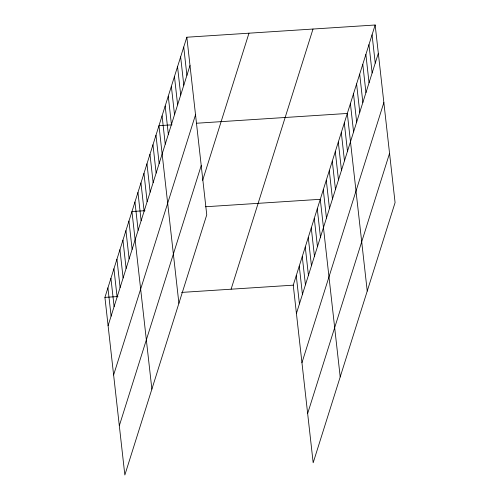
<?xml version="1.0" encoding="UTF-8"?>
<svg xmlns="http://www.w3.org/2000/svg" width="500" height="500" viewBox="0 0 500 500"><rect width="100%" height="100%" fill="white"/><g stroke="black" fill="none" stroke-linecap="round" stroke-linejoin="round"><path stroke-width="0.75" d="M186.825 37.225L206.75 214.838L124.844 475L104.919 297.387L186.825 37.225L375.156 25L395.081 202.613L313.175 462.775L293.25 285.163L375.156 25M108.094 325.675L190 65.512M113.625 374.95L195.525 114.794M119.319 425.725L201.219 165.562M202.644 180.35L248.975 33.188M231.1 289.194L313.006 29.031M296.425 313.45L378.331 53.288M301.95 362.725L383.856 102.569M307.65 413.5L389.55 153.338M172.019 124.831L158.975 125.681L178.9 303.294M196.575 123.238L347.306 113.456L367.231 291.069M144.994 210.688L131.95 211.531L151.875 389.15M205.531 206.756L320.281 199.306L340.2 376.925M104.919 297.387L117.963 296.537M181.556 292.413L293.25 285.163M372.062 34.831L375.238 63.119M368.969 44.656L372.137 72.944M365.875 54.488L369.044 82.775M362.781 64.312L365.95 92.6M359.688 74.144L362.856 102.431M356.594 83.969L359.762 112.256M353.494 93.8L356.669 122.088M350.4 103.625L353.575 131.912M344.306 122.994L347.481 151.281M341.3 132.531L344.475 160.825M338.3 142.075L341.475 170.362M335.294 151.613L338.469 179.9M332.294 161.15L335.469 189.438M329.288 170.688L332.463 198.981M326.287 180.231L329.462 208.519M323.281 189.769L326.456 218.056M317.275 208.844L320.45 237.138M314.275 218.388L317.45 246.675M311.269 227.925L314.444 256.212M308.269 237.463L311.444 265.756M305.262 247.006L308.438 275.294M302.262 256.544L305.438 284.831M299.256 266.081L302.431 294.369M296.256 275.619L299.431 303.913M183.731 47.05L186.906 75.344M180.637 56.881L183.812 85.169M177.544 66.712L180.719 95M174.45 76.537L177.619 104.825M171.356 86.369L174.525 114.656M168.263 96.194L171.431 124.481M165.169 106.025L168.337 134.312M162.075 115.85L165.244 144.137M155.975 135.219L159.15 163.506M152.969 144.756L156.144 173.05M149.969 154.294L153.144 182.587M146.962 163.837L150.137 192.125M143.963 173.375L147.137 201.663M140.956 182.913L144.131 211.206M137.956 192.456L141.131 220.744M134.95 201.994L138.125 230.281M128.944 221.069L132.119 249.363M125.944 230.613L129.119 258.9M122.938 240.15L126.112 268.438M119.938 249.688L123.112 277.981M116.931 259.225L120.106 287.519M113.931 268.769L117.106 297.056M110.925 278.306L114.1 306.594M107.925 287.844L111.1 316.137"/></g></svg>
